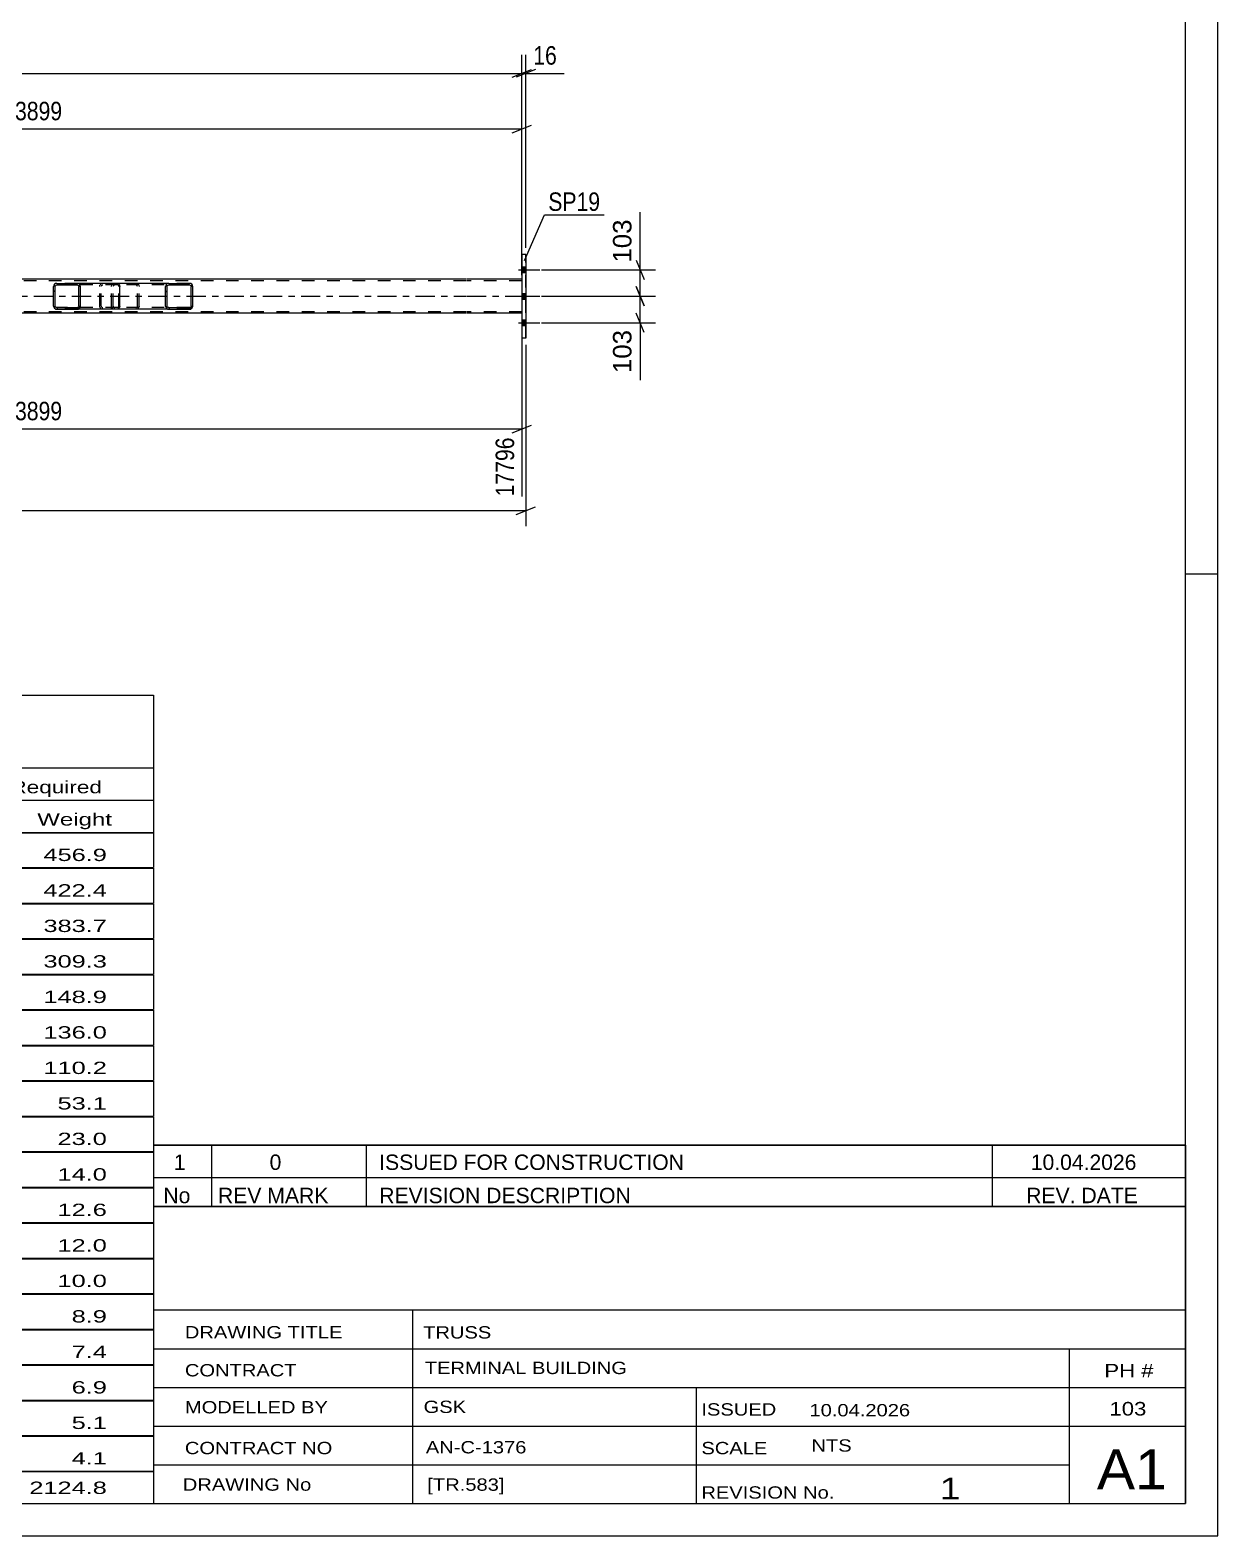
# Model space of a CAD drawing. Header units: millimetres. Extents: x -116 to 725, y -402 to 192.
# Drawn here: x 541.1 to 725.2, y -402.3 to -169 of the extents above; entities that cross this region are included whole.
import ezdxf

# ---------------------------------------------------------------- set-up
doc = ezdxf.new("R2010")
doc.units = ezdxf.units.MM
doc.linetypes.add('DXK_LINE_DOT2', pattern=[3.9198, 1.9599, -1.9599])
doc.linetypes.add('DXK_LINE_DOT3', pattern=[5.9187, 2.979, -0.9799, 0.9799, -0.9799])
doc.styles.add('Arial', font='ARIAL.TTF', dxfattribs={"height": 0.2})
doc.styles.add('Arial Narrow', font='ARIALN.TTF', dxfattribs={"height": 0.2})

# ---------------------------------------------------------------- blocks, each defined once
blk = doc.blocks.new('Unknown-203723472-1133')
at = {"color": 5, "linetype": 'Continuous'}
for p, q in [((725.23, -402.25), (725.23, 191.75)), ((720.23, -397.25), (720.23, 186.75)), ((725.23, -253.25), (720.23, -253.25)), ((-110.77, -397.25), (720.23, -397.25)), ((-115.77, -402.25), (725.23, -402.25))]:
    blk.add_line(p, q, dxfattribs=at)
blk = doc.blocks.new('Part-203723472-4000 - 3915')
at = {"linetype": 'Continuous'}
h = blk.add_hatch(dxfattribs=at)
h.set_pattern_fill('', scale=0.7, style=0, pattern_type=0)
h.set_pattern_definition([(45, (566.3126, -208.489), (-1.57154, 1.57154), [])])
h.paths.add_polyline_path([(566.35, -208.67), (566.31, -208.49), (566.2, -208.33), (566.04, -208.23), (565.84, -208.19), (562.61, -208.19), (562.41, -208.23), (562.24, -208.33), (562.13, -208.49), (562.09, -208.67), (562.09, -211.71), (562.13, -211.9), (562.24, -212.05), (562.41, -212.16), (562.61, -212.19), (565.84, -212.19), (566.04, -212.16), (566.2, -212.05), (566.31, -211.9), (566.35, -211.71)])
h.paths.add_polyline_path([(566.08, -211.8), (566.02, -211.88), (565.94, -211.93), (565.84, -211.95), (562.61, -211.95), (562.51, -211.93), (562.42, -211.88), (562.37, -211.8), (562.35, -211.71), (562.35, -208.67), (562.37, -208.58), (562.42, -208.5), (562.51, -208.45), (562.61, -208.43), (565.84, -208.43), (565.94, -208.45), (566.02, -208.5), (566.08, -208.58), (566.1, -208.67), (566.1, -211.71)])
at = {"color": 7, "linetype": 'DXK_LINE_DOT2'}
for p, q in [((553.75, -208.67), (553.78, -208.49)), ((553.75, -211.71), (553.75, -208.67)), ((554.02, -208.58), (554, -208.67)), ((554, -211.71), (554, -208.67)), ((554.08, -208.5), (554.02, -208.58)), ((554.06, -208.23), (554.26, -208.19)), ((554.16, -208.45), (554.08, -208.5)), ((554.26, -208.43), (554.16, -208.45)), ((554.74, -208.19), (554.26, -208.19)), ((565.84, -208.43), (554.26, -208.43)), ((557.49, -208.19), (557.69, -208.23)), ((557.59, -208.45), (557.49, -208.43)), ((557.67, -208.5), (557.59, -208.45)), ((557.73, -208.58), (557.67, -208.5)), ((557.75, -208.67), (557.73, -208.58)), ((557.75, -211.71), (557.75, -208.67)), ((557.96, -208.49), (558, -208.67)), ((558, -211.71), (558, -208.67)), ((565.84, -208.19), (562.61, -208.19)), ((553.78, -211.9), (553.75, -211.71)), ((554, -211.71), (554.02, -211.8)), ((554.02, -211.8), (554.08, -211.88)), ((554.26, -212.19), (554.06, -212.16)), ((554.08, -211.88), (554.16, -211.93)), ((554.16, -211.93), (554.26, -211.95)), ((565.84, -211.95), (554.26, -211.95)), ((554.74, -212.19), (554.26, -212.19)), ((557.49, -211.95), (557.59, -211.93)), ((557.69, -212.16), (557.49, -212.19)), ((557.59, -211.93), (557.67, -211.88)), ((557.67, -211.88), (557.73, -211.8)), ((557.73, -211.8), (557.75, -211.71)), ((558, -211.71), (557.96, -211.9)), ((565.84, -212.19), (562.61, -212.19))]:
    blk.add_line(p, q, dxfattribs=at)
at = {"color": 2, "linetype": 'Continuous'}
for p, q in [((562.61, -208.19), (554.74, -208.19)), ((562.13, -208.49), (562.09, -208.67)), ((562.09, -211.71), (562.09, -208.67)), ((562.35, -208.67), (562.37, -208.58)), ((562.35, -211.71), (562.35, -208.67)), ((562.37, -208.58), (562.42, -208.5)), ((562.61, -208.19), (562.41, -208.23)), ((562.42, -208.5), (562.51, -208.45)), ((562.51, -208.45), (562.61, -208.43)), ((562.61, -208.19), (565.84, -208.19)), ((562.61, -208.43), (565.84, -208.43)), ((566.04, -208.23), (565.84, -208.19)), ((565.84, -208.43), (565.94, -208.45)), ((565.94, -208.45), (566.02, -208.5)), ((566.02, -208.5), (566.08, -208.58)), ((566.08, -208.58), (566.1, -208.67)), ((566.1, -211.71), (566.1, -208.67)), ((566.35, -208.67), (566.31, -208.49)), ((566.35, -211.71), (566.35, -208.67)), ((562.61, -212.19), (554.74, -212.19)), ((562.09, -211.71), (562.13, -211.9)), ((562.37, -211.8), (562.35, -211.71)), ((562.42, -211.88), (562.37, -211.8)), ((562.41, -212.16), (562.61, -212.19)), ((562.51, -211.93), (562.42, -211.88)), ((562.61, -211.95), (562.51, -211.93)), ((562.61, -211.95), (565.84, -211.95)), ((562.61, -212.19), (565.84, -212.19)), ((565.94, -211.93), (565.84, -211.95)), ((565.84, -212.19), (566.04, -212.16)), ((566.02, -211.88), (565.94, -211.93)), ((566.08, -211.8), (566.02, -211.88)), ((566.1, -211.71), (566.08, -211.8)), ((566.31, -211.9), (566.35, -211.71))]:
    blk.add_line(p, q, dxfattribs=at)
at = {"color": 7, "linetype": 'DXK_LINE_DOT2'}
for centre, start, end in [((554.24, -208.69), 110.7583, 155.68), ((557.51, -208.69), 24.32, 69.2417), ((554.24, -211.69), 204.32, 249.2417), ((557.51, -211.69), 290.7583, 335.68)]:
    blk.add_arc(centre, 0.496, start, end, dxfattribs=at)
at = {"color": 2, "linetype": 'Continuous'}
for centre, start, end in [((562.59, -208.69), 110.7583, 155.68), ((565.86, -208.69), 24.32, 69.2417), ((562.59, -211.69), 204.32, 249.2417), ((565.86, -211.69), 290.7583, 335.68)]:
    blk.add_arc(centre, 0.496, start, end, dxfattribs=at)
blk = doc.blocks.new('Part-203723472-3947 - 3915')
at = {"linetype": 'Continuous'}
h = blk.add_hatch(dxfattribs=at)
h.set_pattern_fill('', scale=0.7, style=0, pattern_type=0)
h.set_pattern_definition([(45, (548.902, -208.489), (-1.57154, 1.57154), [])])
h.paths.add_polyline_path([(548.94, -208.67), (548.9, -208.49), (548.79, -208.33), (548.63, -208.23), (548.44, -208.19), (545.25, -208.19), (545.06, -208.23), (544.9, -208.33), (544.79, -208.49), (544.75, -208.67), (544.75, -211.71), (544.79, -211.9), (544.9, -212.05), (545.06, -212.16), (545.25, -212.19), (548.44, -212.19), (548.63, -212.16), (548.79, -212.05), (548.9, -211.9), (548.94, -211.71)])
h.paths.add_polyline_path([(548.67, -211.8), (548.62, -211.88), (548.53, -211.93), (548.44, -211.95), (545.25, -211.95), (545.16, -211.93), (545.08, -211.88), (545.02, -211.8), (545, -211.71), (545, -208.67), (545.02, -208.58), (545.08, -208.5), (545.16, -208.45), (545.25, -208.43), (548.44, -208.43), (548.53, -208.45), (548.62, -208.5), (548.67, -208.58), (548.69, -208.67), (548.69, -211.71)])
at = {"color": 2, "linetype": 'Continuous'}
for p, q in [((544.79, -208.49), (544.75, -208.67)), ((544.75, -211.71), (544.75, -208.67)), ((545, -208.67), (545.02, -208.58)), ((545, -211.71), (545, -208.67)), ((545.02, -208.58), (545.08, -208.5)), ((545.25, -208.19), (545.06, -208.23)), ((545.08, -208.5), (545.16, -208.45)), ((545.16, -208.45), (545.25, -208.43)), ((545.25, -208.19), (548.44, -208.19)), ((545.25, -208.43), (548.44, -208.43)), ((554.74, -208.19), (548.44, -208.19)), ((548.63, -208.23), (548.44, -208.19)), ((548.44, -208.43), (548.53, -208.45)), ((548.53, -208.45), (548.62, -208.5)), ((548.62, -208.5), (548.67, -208.58)), ((548.67, -208.58), (548.69, -208.67)), ((548.69, -211.71), (548.69, -208.67)), ((548.94, -208.67), (548.9, -208.49)), ((548.94, -211.71), (548.94, -208.67)), ((554.74, -208.19), (554.84, -208.23)), ((554.84, -208.23), (554.93, -208.33)), ((554.93, -208.33), (554.99, -208.49)), ((554.99, -208.49), (555.01, -208.67)), ((555.01, -211.71), (555.01, -208.67)), ((544.75, -211.71), (544.79, -211.9)), ((545.02, -211.8), (545, -211.71)), ((545.08, -211.88), (545.02, -211.8)), ((545.06, -212.16), (545.25, -212.19)), ((545.16, -211.93), (545.08, -211.88)), ((545.25, -211.95), (545.16, -211.93)), ((545.25, -211.95), (548.44, -211.95)), ((545.25, -212.19), (548.44, -212.19)), ((548.53, -211.93), (548.44, -211.95)), ((548.44, -212.19), (548.63, -212.16)), ((554.74, -212.19), (548.44, -212.19)), ((548.62, -211.88), (548.53, -211.93)), ((548.67, -211.8), (548.62, -211.88)), ((548.69, -211.71), (548.67, -211.8)), ((548.9, -211.9), (548.94, -211.71)), ((554.84, -212.16), (554.74, -212.19)), ((554.93, -212.05), (554.84, -212.16)), ((554.99, -211.9), (554.93, -212.05)), ((555.01, -211.71), (554.99, -211.9))]:
    blk.add_line(p, q, dxfattribs=at)
at = {"color": 7, "linetype": 'DXK_LINE_DOT2'}
for p, q in [((548.44, -208.19), (545.25, -208.19)), ((554.74, -208.43), (545.25, -208.43)), ((551.9, -208.67), (551.94, -208.49)), ((551.9, -211.71), (551.9, -208.67)), ((552.17, -208.58), (552.15, -208.67)), ((552.15, -211.71), (552.15, -208.67)), ((552.23, -208.5), (552.17, -208.58)), ((552.21, -208.23), (552.4, -208.19)), ((552.23, -208.5), (552.25, -208.49)), ((552.25, -208.49), (552.31, -208.45)), ((552.31, -208.45), (552.4, -208.43)), ((553.75, -208.43), (553.75, -208.19)), ((554.79, -208.45), (554.74, -208.43)), ((554.83, -208.5), (554.79, -208.45)), ((554.86, -208.58), (554.83, -208.5)), ((554.87, -208.67), (554.86, -208.58)), ((554.87, -211.71), (554.87, -208.67)), ((554.74, -211.95), (545.25, -211.95)), ((548.44, -212.19), (545.25, -212.19)), ((551.94, -211.9), (551.9, -211.71)), ((552.15, -211.71), (552.17, -211.8)), ((552.17, -211.8), (552.23, -211.88)), ((552.4, -212.19), (552.21, -212.16)), ((552.23, -211.88), (552.25, -211.9)), ((552.25, -211.9), (552.31, -211.93)), ((552.31, -211.93), (552.4, -211.95)), ((553.75, -212.19), (553.75, -211.95)), ((554.74, -211.95), (554.79, -211.93)), ((554.79, -211.93), (554.83, -211.88)), ((554.83, -211.88), (554.86, -211.8)), ((554.86, -211.8), (554.87, -211.71))]:
    blk.add_line(p, q, dxfattribs=at)
at = {"color": 2, "linetype": 'Continuous'}
for centre, start, end in [((545.24, -208.69), 111.1941, 156.1506), ((548.45, -208.69), 23.8494, 68.8059), ((545.24, -211.7), 203.8494, 248.8059), ((548.45, -211.7), 291.1941, 336.1506)]:
    blk.add_arc(centre, 0.492, start, end, dxfattribs=at)
at = {"color": 7, "linetype": 'DXK_LINE_DOT2'}
for centre, start, end in [((552.39, -208.69), 111.1941, 156.1506), ((552.39, -211.7), 203.8494, 248.8059)]:
    blk.add_arc(centre, 0.492, start, end, dxfattribs=at)
blk = doc.blocks.new('Part-203723472-3987 - 3915')
at = {"color": 2, "linetype": 'Continuous'}
for p, q in [((617.98, -203.69), (617.34, -203.69)), ((617.34, -203.69), (617.34, -216.69)), ((617.98, -203.69), (617.98, -216.69)), ((617.98, -216.69), (617.34, -216.69))]:
    blk.add_line(p, q, dxfattribs=at)
at = {"color": 7, "linetype": 'DXK_LINE_DOT2'}
for p, q in [((617.98, -216.69), (617.98, -203.69)), ((617.34, -212.54), (617.34, -216.69))]:
    blk.add_line(p, q, dxfattribs=at)
blk = doc.blocks.new('Bolt-203723472-4092 - 3915')
at = {"linetype": 'Continuous'}
for points in [[(617.98, -206.53), (617.98, -205.65), (617.34, -205.65), (617.34, -206.53)], [(617.98, -206.53), (617.98, -205.65), (617.34, -205.65), (617.34, -206.53)], [(617.98, -206.53), (617.98, -205.65), (617.34, -205.65), (617.34, -206.53)], [(617.98, -210.63), (617.98, -209.75), (617.34, -209.75), (617.34, -210.63)], [(617.98, -210.63), (617.98, -209.75), (617.34, -209.75), (617.34, -210.63)], [(617.98, -214.73), (617.98, -213.85), (617.34, -213.85), (617.34, -214.73)], [(617.98, -214.73), (617.98, -213.85), (617.34, -213.85), (617.34, -214.73)], [(617.98, -214.73), (617.98, -213.85), (617.34, -213.85), (617.34, -214.73)]]:
    blk.add_hatch(color=1, dxfattribs=at).paths.add_polyline_path(points)
at = {"color": 1, "linetype": 'Continuous'}
for p, q in [((616.82, -206.09), (620.14, -206.09)), ((616.82, -206.09), (620.14, -206.09)), ((616.82, -206.09), (620.14, -206.09)), ((617.34, -205.65), (617.98, -205.65)), ((617.34, -205.65), (617.98, -205.65)), ((617.34, -205.65), (617.98, -205.65)), ((617.34, -206.53), (617.98, -206.53)), ((617.34, -206.53), (617.98, -206.53)), ((617.34, -206.53), (617.98, -206.53)), ((617.34, -209.75), (617.98, -209.75)), ((617.34, -209.75), (617.98, -209.75)), ((616.82, -210.19), (620.14, -210.19)), ((616.82, -210.19), (620.14, -210.19)), ((617.34, -210.63), (617.98, -210.63)), ((617.34, -210.63), (617.98, -210.63)), ((616.82, -214.29), (620.14, -214.29)), ((616.82, -214.29), (620.14, -214.29)), ((616.82, -214.29), (620.14, -214.29)), ((617.34, -213.85), (617.98, -213.85)), ((617.34, -213.85), (617.98, -213.85)), ((617.34, -213.85), (617.98, -213.85)), ((617.34, -214.73), (617.98, -214.73)), ((617.34, -214.73), (617.98, -214.73)), ((617.34, -214.73), (617.98, -214.73))]:
    blk.add_line(p, q, dxfattribs=at)
blk = doc.blocks.new('Part-203723472-4214 - 3915')
at = {"color": 2, "linetype": 'Continuous'}
for p, q in [((608.72, -207.55), (-50.19, -207.55)), ((617.34, -207.55), (608.82, -207.55)), ((608.72, -212.83), (472.73, -212.83)), ((617.34, -212.83), (608.82, -212.83))]:
    blk.add_line(p, q, dxfattribs=at)
at = {"color": 7, "linetype": 'DXK_LINE_DOT2'}
for p, q in [((617.34, -207.55), (617.34, -212.83)), ((608.72, -207.79), (-50.19, -207.79)), ((617.34, -207.79), (608.82, -207.79)), ((608.72, -212.59), (-50.19, -212.59)), ((617.34, -212.59), (608.82, -212.59)), ((617.34, -212.83), (617.34, -212.8))]:
    blk.add_line(p, q, dxfattribs=at)
at = {"color": 7, "linetype": 'DXK_LINE_DOT3'}
for p, q in [((-50.19, -210.19), (608.72, -210.19)), ((608.82, -210.19), (617.34, -210.19))]:
    blk.add_line(p, q, dxfattribs=at)
blk = doc.blocks.new('StraightDimension-203723472-9011 - 3915')
at = {"color": 7, "linetype": 'Continuous'}
for p, q in [((635.08, -208.69), (636.28, -211.69)), ((620.38, -210.19), (638.08, -210.19)), ((635.68, -214.29), (635.68, -210.19)), ((620.38, -214.29), (638.08, -214.29)), ((636.28, -215.79), (635.08, -212.79))]:
    blk.add_line(p, q, dxfattribs=at)
at = {"color": 0}
blk.add_wipeout([(634.93, -214.82), (630.73, -214.82), (630.73, -222.69), (634.93, -222.69)], dxfattribs=at)
at = {"color": 7, "linetype": 'Continuous'}
blk.add_line((635.68, -214.29), (635.68, -223.21), dxfattribs=at)
blk.add_line((635.68, -214.29), (635.68, -223.21), dxfattribs=at)
at = {"color": 3, "style": 'Arial'}
blk.add_text('103', height=2.865, rotation=90.0002, dxfattribs=at).set_placement((634.33, -222.09))
blk = doc.blocks.new('StraightDimension-203723472-4258 - 3915')
at = {"color": 7, "linetype": 'Continuous'}
for p, q in [((467.53, -198.95), (467.53, -181.42)), ((617.34, -206.94), (617.34, -181.42)), ((469.03, -183.67), (466.03, -184.87)), ((467.53, -184.27), (617.34, -184.27)), ((615.84, -184.87), (618.84, -183.67))]:
    blk.add_line(p, q, dxfattribs=at)
at = {"color": 0}
blk.add_wipeout([(546.69, -183.52), (546.69, -179.32), (538.18, -179.32), (538.18, -183.52)], dxfattribs=at)
at = {"color": 3, "style": 'Arial Narrow'}
blk.add_text('3899', height=2.863, dxfattribs=at).set_placement((538.78, -182.92))
blk = doc.blocks.new('StraightDimension-203723472-4280 - 3915')
at = {"color": 7, "linetype": 'Continuous'}
for p, q in [((617.34, -213.83), (617.34, -241.19)), ((467.53, -222.23), (467.53, -241.19)), ((469.03, -230.15), (466.03, -231.35)), ((467.53, -230.75), (617.34, -230.75)), ((615.84, -231.35), (618.84, -230.15))]:
    blk.add_line(p, q, dxfattribs=at)
at = {"color": 0}
blk.add_wipeout([(546.69, -230), (546.69, -225.8), (538.18, -225.8), (538.18, -230)], dxfattribs=at)
at = {"color": 0, "linetype": 'Continuous'}
blk.add_wipeout([(616.74, -231.45), (612.54, -231.45), (612.54, -241.79), (616.74, -241.79)], dxfattribs=at)
at = {"color": 3, "style": 'Arial Narrow'}
blk.add_text('3899', height=2.863, dxfattribs=at).set_placement((538.78, -229.4))
at = {"color": 3, "linetype": 'Continuous', "style": 'Arial Narrow'}
blk.add_text('17796', height=2.863, rotation=90.0002, dxfattribs=at).set_placement((616.14, -241.19))
blk = doc.blocks.new('StraightDimension-203723472-4323 - 3915')
at = {"color": 7, "linetype": 'Continuous'}
for p, q in [((617.98, -217.69), (617.98, -245.79)), ((-59.45, -243.39), (617.98, -243.39)), ((616.48, -243.99), (619.48, -242.79))]:
    blk.add_line(p, q, dxfattribs=at)
blk = doc.blocks.new('StraightDimension-203723472-9013 - 3915')
at = {"color": 7, "linetype": 'Continuous'}
for p, q in [((635.08, -204.59), (636.28, -207.59)), ((620.38, -206.09), (638.08, -206.09)), ((635.68, -210.19), (635.68, -206.09)), ((636.28, -211.69), (635.08, -208.69)), ((620.38, -210.19), (638.08, -210.19))]:
    blk.add_line(p, q, dxfattribs=at)
at = {"color": 0}
blk.add_wipeout([(634.93, -197.7), (630.73, -197.7), (630.73, -205.57), (634.93, -205.57)], dxfattribs=at)
at = {"color": 7, "linetype": 'Continuous'}
blk.add_line((635.68, -206.09), (635.68, -197.17), dxfattribs=at)
blk.add_line((635.68, -206.09), (635.68, -197.17), dxfattribs=at)
at = {"color": 3, "style": 'Arial'}
blk.add_text('103', height=2.865, rotation=90.0002, dxfattribs=at).set_placement((634.33, -204.97))
blk = doc.blocks.new('StraightDimension-203723472-9067 - 3915')
at = {"color": 7, "linetype": 'Continuous'}
for p, q in [((617.34, -202.69), (617.34, -172.8)), ((617.98, -202.69), (617.98, -172.8)), ((615.84, -176.25), (618.84, -175.05)), ((619.48, -175.05), (616.48, -176.25)), ((617.34, -175.65), (617.98, -175.65))]:
    blk.add_line(p, q, dxfattribs=at)
at = {"color": 0}
blk.add_wipeout([(623.36, -174.9), (623.36, -170.7), (618.51, -170.7), (618.51, -174.9)], dxfattribs=at)
at = {"color": 7, "linetype": 'Continuous'}
blk.add_line((617.98, -175.65), (623.89, -175.65), dxfattribs=at)
blk.add_line((617.98, -175.65), (623.89, -175.65), dxfattribs=at)
at = {"color": 3, "style": 'Arial Narrow'}
blk.add_text('16', height=2.863, dxfattribs=at).set_placement((619.11, -174.3))
blk = doc.blocks.new('StraightDimension-203723472-9068 - 3915')
at = {"color": 7, "linetype": 'Continuous'}
for p, q in [((617.34, -202.69), (617.34, -172.8)), ((-58.81, -175.65), (617.34, -175.65)), ((615.84, -176.25), (618.84, -175.05))]:
    blk.add_line(p, q, dxfattribs=at)
blk = doc.blocks.new('Unknown-203723472-19091')
at = {"color": 7, "linetype": 'Continuous'}
for p, q in [((560.23, -351.2), (560.23, -397.25)), ((560.23, -351.2), (720.23, -351.2)), ((720.23, -351.25), (720.23, -397.25)), ((560.23, -367.25), (720.23, -367.25)), ((600.37, -367.25), (600.37, -397.25)), ((560.23, -373.25), (720.23, -373.25)), ((702.23, -397.2), (702.23, -373.2)), ((560.23, -379.25), (720.23, -379.25)), ((644.37, -379.25), (644.37, -397.25)), ((560.23, -385.25), (720.23, -385.25)), ((560.23, -391.25), (702.23, -391.25)), ((560.23, -397.25), (720.23, -397.25))]:
    blk.add_line(p, q, dxfattribs=at)
at = {"color": 7, "style": 'Arial Narrow'}
for s, height, width, p in [('DRAWING TITLE', 1.9089, 1.425378, (565.11, -371.65)), ('TRUSS  ', 1.909, 1.425378, (602.04, -371.67)), ('CONTRACT', 1.909, 1.425378, (565.11, -377.54)), ('TERMINAL BUILDING', 1.9089, 1.425378, (602.29, -377.18)), ('MODELLED BY', 1.9089, 1.425378, (565.11, -383.27)), ('GSK', 1.909, 1.425378, (602.11, -383.21)), ('ISSUED', 1.909, 1.425378, (645.17, -383.61)), ('10.04.2026', 1.909, 1.425378, (661.92, -383.73)), ('CONTRACT NO', 1.9089, 1.425378, (565.11, -389.59)), ('AN-C-1376', 1.909, 1.425378, (602.46, -389.47)), ('SCALE', 1.909, 1.425378, (645.17, -389.6)), ('A1', 6.204, 1.25, (706.47, -395.05)), ('DRAWING No', 1.909, 1.425378, (564.79, -395.25)), ('[TR.583]', 1.909, 1.425378, (602.69, -395.26)), ('1', 3.34, 1.5, (682.14, -396.57)), ('REVISION No.', 1.9089, 1.425378, (645.17, -396.48))]:
    blk.add_text(s, height=height, dxfattribs=dict(at, width=width)).set_placement(p)
at = {"color": 7, "linetype": 'Continuous', "style": 'Arial Narrow'}
for s, height, width, p in [('PH #', 2.1, 1.42538, (707.63, -377.7)), ('103', 2.1, 1.42538, (708.42, -383.6)), ('NTS', 1.909, 1.425378, (662.23, -389.2))]:
    blk.add_text(s, height=height, dxfattribs=dict(at, width=width)).set_placement(p)
blk = doc.blocks.new('Unknown-203723472-19092')
at = {"color": 7, "linetype": 'Continuous'}
for p, q in [((400.23, -272), (560.23, -272)), ((400.23, -283.25), (400.23, -272)), ((560.23, -272), (560.23, -283.25)), ((400.23, -283.25), (560.23, -283.25)), ((400.23, -283.25), (400.23, -288.25)), ((560.23, -283.25), (560.23, -288.25)), ((400.23, -288.25), (560.23, -288.25)), ((400.23, -288.25), (400.23, -293.25)), ((424.23, -288.25), (424.23, -293.25)), ((459.73, -288.25), (459.73, -293.25)), ((485.73, -288.25), (485.73, -293.25)), ((498.73, -288.25), (498.73, -293.25)), ((516.23, -288.25), (516.23, -293.25)), ((538.23, -288.25), (538.23, -293.25)), ((560.23, -288.25), (560.23, -293.25)), ((400.23, -293.25), (560.23, -293.25)), ((400.23, -293.3), (400.23, -298.7)), ((400.23, -293.3), (560.23, -293.3)), ((424.23, -293.25), (424.23, -298.75)), ((459.73, -293.25), (459.73, -298.75)), ((485.73, -293.25), (485.73, -298.75)), ((498.73, -293.25), (498.73, -298.75)), ((516.23, -293.25), (516.23, -298.75)), ((538.23, -293.25), (538.23, -298.75)), ((560.23, -293.3), (560.23, -298.7)), ((400.23, -298.7), (560.23, -298.7)), ((400.23, -298.8), (400.23, -304.2)), ((400.23, -298.8), (560.23, -298.8)), ((424.23, -298.75), (424.23, -304.25)), ((459.73, -298.75), (459.73, -304.25)), ((485.73, -298.75), (485.73, -304.25)), ((498.73, -298.75), (498.73, -304.25)), ((516.23, -298.75), (516.23, -304.25)), ((538.23, -298.75), (538.23, -304.25)), ((560.23, -298.8), (560.23, -304.2)), ((400.23, -304.2), (560.23, -304.2)), ((400.23, -304.3), (400.23, -309.7)), ((400.23, -304.3), (560.23, -304.3)), ((424.23, -304.25), (424.23, -309.75)), ((459.73, -304.25), (459.73, -309.75)), ((485.73, -304.25), (485.73, -309.75)), ((498.73, -304.25), (498.73, -309.75)), ((516.23, -304.25), (516.23, -309.75)), ((538.23, -304.25), (538.23, -309.75)), ((560.23, -304.3), (560.23, -309.7)), ((400.23, -309.7), (560.23, -309.7)), ((400.23, -309.8), (400.23, -315.2)), ((400.23, -309.8), (560.23, -309.8)), ((424.23, -309.75), (424.23, -315.25)), ((459.73, -309.75), (459.73, -315.25)), ((485.73, -309.75), (485.73, -315.25)), ((498.73, -309.75), (498.73, -315.25)), ((516.23, -309.75), (516.23, -315.25)), ((538.23, -309.75), (538.23, -315.25)), ((560.23, -309.8), (560.23, -315.2)), ((400.23, -315.2), (560.23, -315.2)), ((400.23, -315.3), (400.23, -320.7)), ((400.23, -315.3), (560.23, -315.3)), ((424.23, -315.25), (424.23, -320.75)), ((459.73, -315.25), (459.73, -320.75)), ((485.73, -315.25), (485.73, -320.75)), ((498.73, -315.25), (498.73, -320.75)), ((516.23, -315.25), (516.23, -320.75)), ((538.23, -315.25), (538.23, -320.75)), ((560.23, -315.3), (560.23, -320.7)), ((400.23, -320.7), (560.23, -320.7)), ((400.23, -320.8), (400.23, -326.2)), ((400.23, -320.8), (560.23, -320.8)), ((424.23, -320.75), (424.23, -326.25)), ((459.73, -320.75), (459.73, -326.25)), ((485.73, -320.75), (485.73, -326.25)), ((498.73, -320.75), (498.73, -326.25)), ((516.23, -320.75), (516.23, -326.25)), ((538.23, -320.75), (538.23, -326.25)), ((560.23, -320.8), (560.23, -326.2)), ((400.23, -326.2), (560.23, -326.2)), ((400.23, -326.3), (400.23, -331.7)), ((400.23, -326.3), (560.23, -326.3)), ((424.23, -326.25), (424.23, -331.75)), ((459.73, -326.25), (459.73, -331.75)), ((485.73, -326.25), (485.73, -331.75)), ((498.73, -326.25), (498.73, -331.75)), ((516.23, -326.25), (516.23, -331.75)), ((538.23, -326.25), (538.23, -331.75)), ((560.23, -326.3), (560.23, -331.7)), ((400.23, -331.7), (560.23, -331.7)), ((400.23, -331.8), (400.23, -337.2)), ((400.23, -331.8), (560.23, -331.8)), ((424.23, -331.75), (424.23, -337.25)), ((459.73, -331.75), (459.73, -337.25)), ((485.73, -331.75), (485.73, -337.25)), ((498.73, -331.75), (498.73, -337.25)), ((516.23, -331.75), (516.23, -337.25)), ((538.23, -331.75), (538.23, -337.25)), ((560.23, -331.8), (560.23, -337.2)), ((400.23, -337.2), (560.23, -337.2)), ((400.23, -337.3), (400.23, -342.7)), ((400.23, -337.3), (560.23, -337.3)), ((424.23, -337.25), (424.23, -342.75)), ((459.73, -337.25), (459.73, -342.75)), ((485.73, -337.25), (485.73, -342.75)), ((498.73, -337.25), (498.73, -342.75)), ((516.23, -337.25), (516.23, -342.75)), ((538.23, -337.25), (538.23, -342.75)), ((560.23, -337.3), (560.23, -342.7)), ((400.23, -342.7), (560.23, -342.7)), ((400.23, -342.8), (400.23, -348.2)), ((400.23, -342.8), (560.23, -342.8)), ((424.23, -342.75), (424.23, -348.25)), ((459.73, -342.75), (459.73, -348.25)), ((485.73, -342.75), (485.73, -348.25)), ((498.73, -342.75), (498.73, -348.25)), ((516.23, -342.75), (516.23, -348.25)), ((538.23, -342.75), (538.23, -348.25)), ((560.23, -342.8), (560.23, -348.2)), ((400.23, -348.2), (560.23, -348.2)), ((400.23, -348.3), (400.23, -353.7)), ((400.23, -348.3), (560.23, -348.3)), ((424.23, -348.25), (424.23, -353.75)), ((459.73, -348.25), (459.73, -353.75)), ((485.73, -348.25), (485.73, -353.75)), ((498.73, -348.25), (498.73, -353.75)), ((516.23, -348.25), (516.23, -353.75)), ((538.23, -348.25), (538.23, -353.75)), ((560.23, -348.3), (560.23, -353.7)), ((400.23, -353.7), (560.23, -353.7)), ((400.23, -353.8), (400.23, -359.2)), ((400.23, -353.8), (560.23, -353.8)), ((424.23, -353.75), (424.23, -359.25)), ((459.73, -353.75), (459.73, -359.25)), ((485.73, -353.75), (485.73, -359.25)), ((498.73, -353.75), (498.73, -359.25)), ((516.23, -353.75), (516.23, -359.25)), ((538.23, -353.75), (538.23, -359.25)), ((560.23, -353.8), (560.23, -359.2)), ((400.23, -359.2), (560.23, -359.2)), ((424.23, -359.25), (424.23, -364.75)), ((459.73, -359.25), (459.73, -364.75)), ((485.73, -359.25), (485.73, -364.75)), ((498.73, -359.25), (498.73, -364.75)), ((516.23, -359.25), (516.23, -364.75)), ((538.23, -359.25), (538.23, -364.75)), ((400.23, -359.3), (400.23, -364.7)), ((400.23, -359.3), (560.23, -359.3)), ((560.23, -359.3), (560.23, -364.7)), ((400.23, -364.7), (560.23, -364.7)), ((400.23, -364.8), (400.23, -370.2)), ((400.23, -364.8), (560.23, -364.8)), ((424.23, -364.75), (424.23, -370.25)), ((459.73, -364.75), (459.73, -370.25)), ((485.73, -364.75), (485.73, -370.25)), ((498.73, -364.75), (498.73, -370.25)), ((516.23, -364.75), (516.23, -370.25)), ((538.23, -364.75), (538.23, -370.25)), ((560.23, -364.8), (560.23, -370.2)), ((400.23, -370.2), (560.23, -370.2)), ((400.23, -370.3), (400.23, -375.7)), ((400.23, -370.3), (560.23, -370.3)), ((424.23, -370.25), (424.23, -375.75)), ((459.73, -370.25), (459.73, -375.75)), ((485.73, -370.25), (485.73, -375.75)), ((498.73, -370.25), (498.73, -375.75)), ((516.23, -370.25), (516.23, -375.75)), ((538.23, -370.25), (538.23, -375.75)), ((560.23, -370.3), (560.23, -375.7)), ((400.23, -375.7), (560.23, -375.7)), ((400.23, -375.8), (400.23, -381.2)), ((400.23, -375.8), (560.23, -375.8)), ((424.23, -375.75), (424.23, -381.25)), ((459.73, -375.75), (459.73, -381.25)), ((485.73, -375.75), (485.73, -381.25)), ((498.73, -375.75), (498.73, -381.25)), ((516.23, -375.75), (516.23, -381.25)), ((538.23, -375.75), (538.23, -381.25)), ((560.23, -375.8), (560.23, -381.2)), ((400.23, -381.2), (560.23, -381.2)), ((400.23, -381.3), (400.23, -386.7)), ((400.23, -381.3), (560.23, -381.3)), ((424.23, -381.25), (424.23, -386.75)), ((459.73, -381.25), (459.73, -386.75)), ((485.73, -381.25), (485.73, -386.75)), ((498.73, -381.25), (498.73, -386.75)), ((516.23, -381.25), (516.23, -386.75)), ((538.23, -381.25), (538.23, -386.75)), ((560.23, -381.3), (560.23, -386.7)), ((400.23, -386.7), (560.23, -386.7)), ((400.23, -386.8), (400.23, -392.2)), ((400.23, -386.8), (560.23, -386.8)), ((424.23, -386.75), (424.23, -392.25)), ((459.73, -386.75), (459.73, -392.25)), ((485.73, -386.75), (485.73, -392.25)), ((498.73, -386.75), (498.73, -392.25)), ((516.23, -386.75), (516.23, -392.25)), ((538.23, -386.75), (538.23, -392.25)), ((560.23, -386.8), (560.23, -392.2)), ((400.23, -392.2), (560.23, -392.2)), ((400.23, -392.25), (560.23, -392.25)), ((400.23, -392.25), (400.23, -397.25)), ((516.23, -392.25), (516.23, -397.25)), ((538.23, -392.25), (538.23, -397.25)), ((560.23, -392.25), (560.23, -397.25)), ((400.23, -397.25), (560.23, -397.25))]:
    blk.add_line(p, q, dxfattribs=at)
at = {"color": 7, "style": 'Arial Narrow'}
for s, height, width, p in [('GENERAL NOTES & WELD DETAILS :', 2.8633, 1.4, (401.38, -279.69)), ('REFER TYP DRAWING TYP-01', 1.9089, 1.6, (484.93, -279.59)), ("MATERIAL LIST FOR ASSEMBLY MK'D", 1.9089, 1.6, (401.38, -287.19)), ('TR583', 1.909, 1.794707, (494.13, -287.28)), ('1', 1.91, 1.794707, (522.31, -287.19)), ('No. Required', 1.9089, 1.6, (531.64, -287.19)), ('Mark', 1.909, 1.7, (401.57, -292.25)), ('Profile', 1.909, 1.7, (434.64, -292.25)), ('Material', 1.909, 1.7, (464.77, -292.19)), ('No.', 1.909, 1.7, (489.73, -292.19)), ('Length', 1.909, 1.7, (500.23, -292.19)), ('Area', 1.909, 1.7, (522.73, -292.19)), ('Weight', 1.909, 1.7, (542.23, -292.19))]:
    blk.add_text(s, height=height, dxfattribs=dict(at, width=width)).set_placement(p)
at = {"color": 7, "linetype": 'Continuous', "style": 'Arial Narrow'}
for s, height, width, p in [('M182', 1.909, 1.794707, (401.73, -297.69)), ('SHS100*6', 1.909, 1.794707, (426.23, -297.69)), ('E350', 1.909, 1.794707, (465.97, -297.69)), ('8', 1.91, 1.794707, (490.09, -297.69)), ('3261', 1.909, 1.794707, (502.81, -297.69)), ('1.3', 1.909, 1.794707, (526.55, -297.69)), ('456.9', 1.909, 1.794707, (543.19, -297.69)), ('BC184', 1.909, 1.794707, (401.73, -303.19)), ('SHS132*6', 1.909, 1.794707, (426.23, -303.19)), ('E350', 1.909, 1.794707, (465.97, -303.19)), ('1', 1.91, 1.794707, (490.09, -303.19)), ('17796', 1.909, 1.794707, (500.63, -303.19)), ('9.4', 1.909, 1.794707, (526.55, -303.19)), ('422.4', 1.909, 1.794707, (543.19, -303.19)), ('M177', 1.909, 1.794707, (401.73, -308.69)), ('SHS100*6', 1.909, 1.794707, (426.23, -308.69)), ('E350', 1.909, 1.794707, (465.97, -308.69)), ('7', 1.91, 1.794707, (490.09, -308.69)), ('3167', 1.909, 1.794707, (502.81, -308.69)), ('1.2', 1.909, 1.794707, (526.55, -308.69)), ('383.7', 1.909, 1.794707, (543.19, -308.69)), ('TR583', 1.909, 1.794707, (401.73, -314.19)), ('SHS100*6', 1.909, 1.794707, (426.23, -314.19)), ('E350', 1.909, 1.794707, (465.97, -314.19)), ('1', 1.91, 1.794707, (490.09, -314.19)), ('17465', 1.909, 1.794707, (500.63, -314.19)), ('7.0', 1.909, 1.794707, (526.55, -314.19)), ('309.3', 1.909, 1.794707, (543.19, -314.19)), ('PL761', 1.909, 1.794707, (401.73, -319.69)), ('PL12*300', 1.909, 1.794707, (426.23, -319.69)), ('E350', 1.909, 1.794707, (465.97, -319.69)), ('17', 1.909, 1.794707, (488.99, -319.69)), ('310', 1.909, 1.794707, (505, -319.69)), ('0.2', 1.909, 1.794707, (526.55, -319.69)), ('148.9', 1.909, 1.794707, (543.19, -319.69)), ('SP20', 1.909, 1.794707, (401.73, -325.19)), ('PL20*380', 1.909, 1.794707, (426.23, -325.19)), ('E350', 1.909, 1.794707, (465.97, -325.19)), ('6', 1.91, 1.794707, (490.09, -325.19)), ('380', 1.909, 1.794707, (505, -325.19)), ('0.3', 1.909, 1.794707, (526.55, -325.19)), ('136.0', 1.909, 1.794707, (543.19, -325.19)), ('M1454', 1.909, 1.794707, (401.73, -330.69)), ('RHS100*100*6', 1.9089, 1.794707, (426.23, -330.69)), ('E350', 1.909, 1.794707, (465.97, -330.69)), ('17', 1.909, 1.794707, (488.99, -330.69)), ('366', 1.909, 1.794707, (505, -330.69)), ('0.1', 1.909, 1.794707, (526.55, -330.69)), ('110.2', 1.909, 1.794707, (543.19, -330.69)), ('SP19', 1.909, 1.794707, (401.73, -336.19)), ('PL16*325', 1.909, 1.794707, (426.23, -336.19)), ('E350', 1.909, 1.794707, (465.97, -336.19)), ('4', 1.91, 1.794707, (490.09, -336.19)), ('325', 1.909, 1.794707, (505, -336.19)), ('0.2', 1.909, 1.794707, (526.55, -336.19)), ('53.1', 1.909, 1.794707, (545.37, -336.19)), ('PL168', 1.909, 1.794707, (401.73, -341.69)), ('PL12*334', 1.909, 1.794707, (426.23, -341.69)), ('E350', 1.909, 1.794707, (465.97, -341.69)), ('2', 1.91, 1.794707, (490.09, -341.69)), ('392', 1.909, 1.794707, (505, -341.69)), ('0.3', 1.909, 1.794707, (526.55, -341.69)), ('23.0', 1.909, 1.794707, (545.37, -341.69)), ('TB74', 1.909, 1.794707, (401.73, -347.19)), ('RHS150*110*6', 1.9089, 1.794707, (426.23, -347.19)), ('E350', 1.909, 1.794707, (465.97, -347.19)), ('3', 1.91, 1.794707, (490.09, -347.19)), ('200', 1.909, 1.794707, (505, -347.19)), ('0.1', 1.909, 1.794707, (526.55, -347.19)), ('14.0', 1.909, 1.794707, (545.37, -347.19)), ('TB48', 1.909, 1.794707, (401.73, -352.69)), ('RHS150*110*6', 1.9089, 1.794707, (426.23, -352.69)), ('E350', 1.909, 1.794707, (465.97, -352.69)), ('3', 1.91, 1.794707, (490.09, -352.69)), ('180', 1.909, 1.794707, (505, -352.69)), ('0.1', 1.909, 1.794707, (526.55, -352.69)), ('12.6', 1.909, 1.794707, (545.37, -352.69)), ('PL538', 1.909, 1.794707, (401.73, -358.19)), ('PL10*150', 1.909, 1.794707, (426.23, -358.19)), ('E350', 1.909, 1.794707, (465.97, -358.19)), ('6', 1.91, 1.794707, (490.09, -358.19)), ('170', 1.909, 1.794707, (505, -358.19)), ('0.1', 1.909, 1.794707, (526.55, -358.19)), ('12.0', 1.909, 1.794707, (545.37, -358.19)), ('ST33', 1.909, 1.794707, (401.73, -363.69)), ('PL8*100', 1.909, 1.794707, (426.23, -363.69)), ('E350', 1.909, 1.794707, (465.97, -363.69)), ('24', 1.909, 1.794707, (488.99, -363.69)), ('135', 1.909, 1.794707, (505, -363.69)), ('0.0', 1.909, 1.794707, (526.55, -363.69)), ('10.0', 1.909, 1.794707, (545.37, -363.69)), ('ST32', 1.909, 1.794707, (401.73, -369.19)), ('PL8*100', 1.909, 1.794707, (426.23, -369.19)), ('E350', 1.909, 1.794707, (465.97, -369.19)), ('24', 1.909, 1.794707, (488.99, -369.19)), ('121', 1.909, 1.794707, (505, -369.19)), ('0.0', 1.909, 1.794707, (526.55, -369.19)), ('8.9', 1.909, 1.794707, (547.56, -369.19)), ('PL100', 1.909, 1.794707, (401.73, -374.69)), ('PL10*120', 1.909, 1.794707, (426.23, -374.69)), ('E350', 1.909, 1.794707, (465.97, -374.69)), ('2', 1.91, 1.794707, (490.09, -374.69)), ('392', 1.909, 1.794707, (505, -374.69)), ('0.1', 1.909, 1.794707, (526.55, -374.69)), ('7.4', 1.909, 1.794707, (547.56, -374.69)), ('M1524', 1.909, 1.794707, (401.73, -380.19)), ('RHS100*100*6', 1.9089, 1.794707, (426.23, -380.19)), ('E350', 1.909, 1.794707, (465.97, -380.19)), ('1', 1.91, 1.794707, (490.09, -380.19)), ('390', 1.909, 1.794707, (505, -380.19)), ('0.2', 1.909, 1.794707, (526.55, -380.19)), ('6.9', 1.909, 1.794707, (547.56, -380.19)), ('PL163', 1.909, 1.794707, (401.73, -385.69)), ('PL12*168', 1.909, 1.794707, (426.23, -385.69)), ('E350', 1.909, 1.794707, (465.97, -385.69)), ('2', 1.91, 1.794707, (490.09, -385.69)), ('220', 1.909, 1.794707, (505, -385.69)), ('0.1', 1.909, 1.794707, (526.55, -385.69)), ('5.1', 1.909, 1.794707, (547.56, -385.69)), ('PL164', 1.909, 1.794707, (401.73, -391.19)), ('PL10*120', 1.909, 1.794707, (426.23, -391.19)), ('E350', 1.909, 1.794707, (465.97, -391.19)), ('2', 1.91, 1.794707, (490.09, -391.19)), ('220', 1.909, 1.794707, (505, -391.19)), ('0.1', 1.909, 1.794707, (526.55, -391.19)), ('4.1', 1.909, 1.794707, (547.56, -391.19)), ('Total', 1.909, 1.7, (502.56, -395.75)), ('47.0', 1.909, 1.794707, (523.87, -395.75)), ('2124.8', 1.909, 1.794707, (541, -395.75))]:
    blk.add_text(s, height=height, dxfattribs=dict(at, width=width)).set_placement(p)
blk = doc.blocks.new('Unknown-203723472-19094')
at = {"color": 7, "linetype": 'Continuous'}
for p, q in [((560.23, -341.7), (720.23, -341.7)), ((720.23, -341.7), (560.23, -341.7)), ((560.23, -341.7), (560.23, -346.7)), ((569.23, -341.7), (569.23, -346.7)), ((593.23, -341.7), (593.23, -346.7)), ((690.23, -341.7), (690.23, -346.7)), ((720.23, -341.7), (720.23, -346.7)), ((560.23, -346.7), (720.23, -346.7)), ((560.23, -346.7), (560.23, -351.2)), ((560.23, -346.7), (720.23, -346.7)), ((569.23, -346.7), (569.23, -351.2)), ((593.23, -346.7), (593.23, -351.2)), ((690.23, -346.7), (690.23, -351.2)), ((720.23, -346.7), (720.23, -351.2)), ((720.23, -351.2), (560.23, -351.2))]:
    blk.add_line(p, q, dxfattribs=at)
at = {"color": 7, "linetype": 'Continuous', "style": 'Arial Narrow'}
for s, height, width, p in [('1', 2.39, 1.196471, (563.39, -345.55)), ('0', 2.39, 1.196471, (578.24, -345.55)), ('ISSUED FOR CONSTRUCTION', 2.3861, 1.196471, (595.23, -345.55)), ('10.04.2026', 2.386, 1.196471, (696.23, -345.55)), ('No', 2.386, 1.2, (561.77, -350.7)), ('REV MARK', 2.386, 1.2, (570.23, -350.7)), ('REVISION DESCRIPTION', 2.3861, 1.2, (595.23, -350.7)), ('REV. DATE', 2.386, 1.2, (695.51, -350.7))]:
    blk.add_text(s, height=height, dxfattribs=dict(at, width=width)).set_placement(p)
blk = doc.blocks.new('Mark-203723472-3983 - 3915')
at = {"color": 0}
blk.add_wipeout([(629.48, -196.96), (629.48, -193.96), (621.44, -193.96), (621.44, -196.96)], dxfattribs=at)
blk.add_wipeout([(629.48, -196.96), (629.48, -193.96), (621.44, -193.96), (621.44, -196.96)], dxfattribs=at)
at = {"color": 30, "linetype": 'Continuous'}
for p, q in [((617.75, -204.66), (620.84, -197.56)), ((620.84, -197.56), (630.08, -197.56))]:
    blk.add_line(p, q, dxfattribs=at)
at = {"color": 3, "style": 'Arial Narrow'}
blk.add_text('SP19', height=2.863, dxfattribs=at).set_placement((621.44, -196.96))

msp = doc.modelspace()

# ---------------------------------------------------------------- block references
for name in ['Unknown-203723472-1133', 'Part-203723472-3987 - 3915', 'Part-203723472-4214 - 3915', 'Bolt-203723472-4092 - 3915', 'Part-203723472-3947 - 3915', 'Part-203723472-4000 - 3915', 'Unknown-203723472-19092', 'Unknown-203723472-19094', 'Unknown-203723472-19091']:
    msp.add_blockref(name, (0, 0))

# ---------------------------------------------------------------- next in the draw order: block references
for name in ['StraightDimension-203723472-4258 - 3915', 'StraightDimension-203723472-9011 - 3915', 'StraightDimension-203723472-4280 - 3915']:
    msp.add_blockref(name, (0, 0))

# ---------------------------------------------------------------- next in the draw order: block references
for name in ['StraightDimension-203723472-9013 - 3915', 'StraightDimension-203723472-4323 - 3915']:
    msp.add_blockref(name, (0, 0))

# ---------------------------------------------------------------- next in the draw order: block references
msp.add_blockref('StraightDimension-203723472-9067 - 3915', (0, 0))

# ---------------------------------------------------------------- next in the draw order: block references
msp.add_blockref('StraightDimension-203723472-9068 - 3915', (0, 0))

# ---------------------------------------------------------------- next in the draw order: block references
msp.add_blockref('Mark-203723472-3983 - 3915', (0, 0))

doc.saveas('drawing.dxf')
